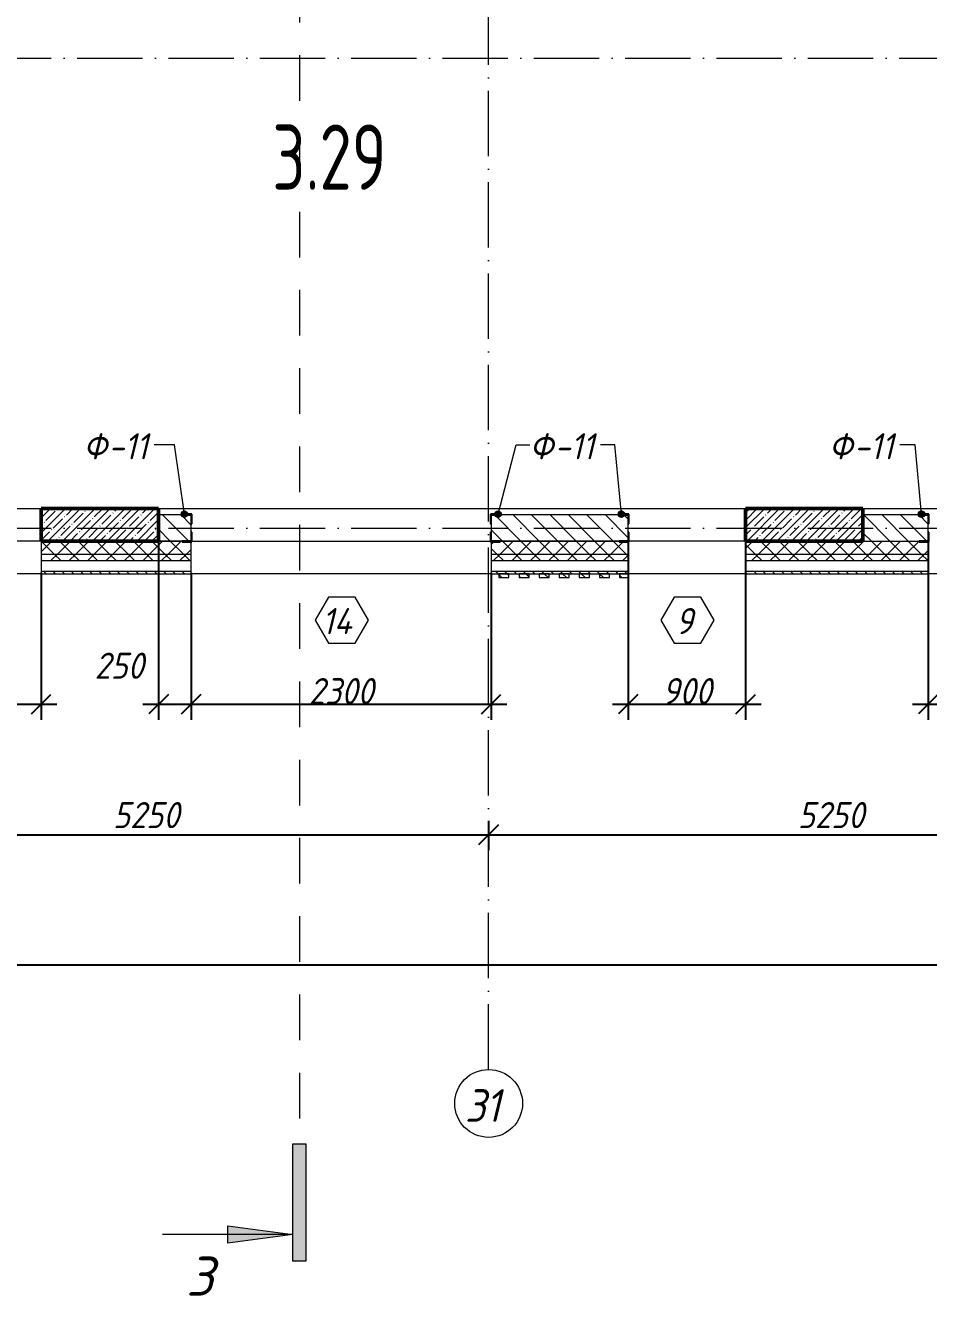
# Model space of a CAD drawing. Header units: millimetres. Extents: x -269418 to 201924, y -5890 to 98643.
# Drawn here: x 112409 to 119333, y -5883 to 3852 of the extents above; entities that cross this region are included whole.
import ezdxf

# ---------------------------------------------------------------- set-up
doc = ezdxf.new("R2010")
doc.units = ezdxf.units.MM
doc.linetypes.add('01 Штриховая _4 мм_', pattern=[600, 350, -250])
doc.linetypes.add('50_200_ШТРИХ_1Т_ш5_п1_п1_', pattern=[700, 500, -100, 0, -100])
for name, color, linetype, lineweight in [('A-ANNO-DIMS', 7, 'Continuous', 9), ('A-AREA-IDEN', 7, 'Continuous', 9), ('A-DETL', 7, 'Continuous', 9), ('A-GENM-1', 7, 'Continuous', 25), ('A-GENM-IDEN', 7, 'Continuous', 9), ('A-GLAZ-IDEN', 7, 'Continuous', 9), ('A-WALL', 7, 'Continuous', 5), ('A-WALL-1', 7, 'Continuous', 9), ('A-WALL-FNSH-1', 7, 'Continuous', 9), ('A-WALL-PATT-2', 7, 'Continuous', 5), ('G-ANNO-SYMB-1', 7, '01 Штриховая _4 мм_', 9), ('I-WALL', 7, 'Continuous', 5), ('S-COLS-1', 7, 'Continuous', 5), ('S-COLS-2', 7, 'Continuous', 50), ('Оси', 7, 'Continuous', 9), ('Оси-1', 7, '50_200_ШТРИХ_1Т_ш5_п1_п1_', 9)]:
    doc.layers.add(name, color=color, linetype=linetype, lineweight=lineweight)
doc.layers.add('A-WALL-2', color=7, linetype='Continuous', lineweight=13, true_color=0xce0000)
doc.layers.add('A-WALL-PATT-1', color=7, linetype='Continuous', lineweight=5, true_color=0xce0000)
doc.styles.add('ISOCPEUR_I', font='isocpeui.ttf', dxfattribs={"width": 0.9, "height": 250})
doc.styles.add('ISOCPEUR_I_1', font='isocpeui.ttf', dxfattribs={"height": 300})
doc.styles.add('ISOCPEUR_I_2', font='isocpeui.ttf', dxfattribs={"width": 0.9, "height": 200})
doc.styles.add('СПДС', font='ГОСТ тип А.ttf', dxfattribs={"width": 0.9})
doc.dimstyles.new('ISO-2_0_0_9К_СРЕДНИЙ_1', dxfattribs={"dimscale": 304.8, "dimtxt": 199.196235, "dimasz": 0.492126, "dimexe": 0.393701, "dimexo": 0, "dimgap": 0, "dimtad": 1, "dimdec": 0, "dimzin": 0, "dimdsep": 46, "dimtxsty": 'ISOCPEUR_I_2', "dimblk1": 'OBLIQUE', "dimblk2": 'OBLIQUE', "dimsah": 1, "dimcen": 0.09, "dimdle": 0.393701, "dimazin": 0, "dimtfac": 1, "dimtdec": 4, "dimtix": 1, "dimtmove": 1, "dimatfit": 3, "dimfxl": 1, "dimtvp": 1, "dimtolj": 1, "dimtzin": 0, "dimarcsym": 2})
doc.dimstyles.new('ISO-2_0_0_9К_СРЕДНИЙ_2', dxfattribs={"dimscale": 304.8, "dimtxt": 199.196235, "dimasz": 0.492126, "dimexe": 0.393701, "dimexo": 0, "dimgap": 0, "dimtad": 1, "dimdec": 0, "dimzin": 0, "dimdsep": 46, "dimtxsty": 'ISOCPEUR_I_2', "dimblk1": 'OBLIQUE', "dimblk2": 'OBLIQUE', "dimsah": 1, "dimcen": 0.09, "dimdle": 0.393701, "dimazin": 0, "dimtfac": 1, "dimtdec": 4, "dimtix": 1, "dimtmove": 0, "dimatfit": 3, "dimfxl": 1, "dimtvp": 1, "dimtolj": 1, "dimtzin": 0, "dimarcsym": 2})
doc.dimstyles.new('ISO-2_0_0_9К_СРЕДНИЙ_ФОН', dxfattribs={"dimscale": 304.8, "dimtxt": 199.196235, "dimasz": 0.492126, "dimexe": 0.393701, "dimexo": 0, "dimgap": 0.164042, "dimtad": 1, "dimdec": 0, "dimdsep": 46, "dimtxsty": 'ISOCPEUR_I_2', "dimblk1": 'OBLIQUE', "dimblk2": 'OBLIQUE', "dimsah": 1, "dimcen": 0.09, "dimdle": 0.393701, "dimazin": 0, "dimtfac": 1, "dimtdec": 4, "dimtix": 1, "dimtmove": 0, "dimatfit": 3, "dimfxl": 1, "dimtvp": 1, "dimtfill": 1, "dimtolj": 1, "dimtzin": 0, "dimarcsym": 2})
doc.dimstyles.new('ISO-2_0_0_9К_СРЕДНИЙ_ФОН_2', dxfattribs={"dimscale": 304.8, "dimtxt": 199.196235, "dimasz": 0.492126, "dimexe": 0.393701, "dimexo": 0, "dimgap": 0.164042, "dimtad": 1, "dimdec": 0, "dimdsep": 46, "dimtxsty": 'ISOCPEUR_I_2', "dimblk1": 'OBLIQUE', "dimblk2": 'OBLIQUE', "dimsah": 1, "dimcen": 0.09, "dimdle": 0.393701, "dimazin": 0, "dimtfac": 1, "dimtdec": 4, "dimtix": 1, "dimtmove": 2, "dimatfit": 3, "dimfxl": 1, "dimtvp": 1, "dimtfill": 1, "dimtolj": 1, "dimtzin": 0, "dimarcsym": 2})
pattern_1 = [(135, (0, 0), (-35.35534, -35.35534), [])]
pattern_2 = [(45, (0, 0), (-70.71068, 70.71068), []), (135, (0, 0), (-70.71068, -70.71068), [])]
pattern_3 = [(45, (0, 0), (-57.024626, 57.024626), []), (45, (57.025, 0), (-57.024626, 57.024626), [100.806, -20.161, 3.353, -16.808])]
pattern_4 = [(135, (0, 0), (-70.71068, -70.71068), [])]

# ---------------------------------------------------------------- blocks, each defined once
blk = doc.blocks.new('Фахверк_СКБ_Уголок - Ф-11_200х2500 h-28441216-АР1_1_Кладочный план 3 этажа')
at = {"layer": 'A-GENM-1'}
for p, q in [((200, 156), (125, 156)), ((125, 156), (125, 81)), ((131, 81), (131, 150)), ((131, 150), (200, 150)), ((200, 150), (200, 156)), ((125, 81), (131, 81)), ((131, 19), (125, 19)), ((125, 19), (125, -56)), ((131, -50), (131, 19)), ((125, -56), (200, -56)), ((200, -50), (131, -50)), ((200, -56), (200, -50))]:
    blk.add_line(p, q, dxfattribs=at)
blk = doc.blocks.new('Ось сетки - Круг_Ø6_00__ISO-2_5_0_9K_ кружки поменьше-23056867-АР1_1_Кладочный план 3 этажа')
at = {"layer": 'Оси'}
blk.add_circle((0, 0), 2.6, dxfattribs=at)
blk = doc.blocks.new('Разрез - Концевая часть разреза пр_-V129-АР1_1_Кладочный план 3 этажа')
at = {"layer": 'G-ANNO-SYMB-1'}
for points in [[(0, 0.5), (0, -0.5), (-9, -0.5), (-9, 0.5)], [(-6.292, -5.5), (-7.609, -5.5), (-6.95, -0.5)]]:
    blk.add_hatch(color=256, dxfattribs=at).paths.add_polyline_path(points, flags=0)
for p, q in [((0, 0.5), (-9, 0.5)), ((-9, 0.5), (-9, -0.5)), ((0, -0.5), (0, 0.5)), ((-9, -0.5), (0, -0.5)), ((-6.95, -0.5), (-7.609, -5.5)), ((-6.95, -0.5), (-6.95, -10.5)), ((-6.292, -5.5), (-6.95, -0.5)), ((-7.609, -5.5), (-6.292, -5.5))]:
    blk.add_line(p, q, dxfattribs=at)
blk = doc.blocks.new('_Oblique')
at = {"color": 0, "linetype": 'ByBlock', "lineweight": -2}
blk.add_line((-0.5, -0.5), (0.5, 0.5), dxfattribs=at)
blk = doc.blocks.new('DIMBLOCK39-АР1_1_Кладочный план 3 этажа')
at = {"layer": 'A-ANNO-DIMS', "color": 0, "lineweight": -2, "transparency": 16777216}
for p, q in [((110710, -2244.1), (110710, -2470.2)), ((115960, -2244.1), (115960, -2470.2)), ((110590, -2350.2), (116080, -2350.2))]:
    blk.add_line(p, q, dxfattribs=at)
at = {"layer": 'Defpoints', "color": 0, "transparency": 16777216}
for p in [(110710, -2244.1), (115960, -2244.1), (115960, -2350.2)]:
    blk.add_point(p, dxfattribs=at)
at = {"layer": 'A-ANNO-DIMS', "color": 0, "lineweight": -2, "transparency": 16777216, "xscale": 150, "yscale": 150, "zscale": 150, "rotation": 180}
blk.add_blockref('_Oblique', (110710, -2350.2), dxfattribs=at)
at = {"layer": 'A-ANNO-DIMS', "color": 0, "lineweight": -2, "transparency": 16777216, "xscale": 150, "yscale": 150, "zscale": 150}
blk.add_blockref('_Oblique', (115960, -2350.2), dxfattribs=at)
at = {"layer": 'A-ANNO-DIMS', "color": 0, "transparency": 16777216, "insert": (113335, -2200.2), "char_height": 200, "width": 606.782, "attachment_point": 5, "style": 'ISOCPEUR_I_2', "bg_fill": 3, "box_fill_scale": 1.1, "bg_fill_color": 256, "bg_fill_true_color": 13158600, "bg_fill_transparency": 0}
blk.add_mtext('\\A1;5250', dxfattribs=at)
blk = doc.blocks.new('DIMBLOCK40-АР1_1_Кладочный план 3 этажа')
at = {"layer": 'A-ANNO-DIMS', "color": 0, "lineweight": -2, "transparency": 16777216}
for p, q in [((115960, -2244.1), (115960, -2470.2)), ((121210, -2244.1), (121210, -2470.2)), ((115840, -2350.2), (121330, -2350.2))]:
    blk.add_line(p, q, dxfattribs=at)
at = {"layer": 'Defpoints', "color": 0, "transparency": 16777216}
for p in [(115960, -2244.1), (121210, -2244.1), (121210, -2350.2)]:
    blk.add_point(p, dxfattribs=at)
at = {"layer": 'A-ANNO-DIMS', "color": 0, "lineweight": -2, "transparency": 16777216, "xscale": 150, "yscale": 150, "zscale": 150, "rotation": 180}
blk.add_blockref('_Oblique', (115960, -2350.2), dxfattribs=at)
at = {"layer": 'A-ANNO-DIMS', "color": 0, "lineweight": -2, "transparency": 16777216, "xscale": 150, "yscale": 150, "zscale": 150}
blk.add_blockref('_Oblique', (121210, -2350.2), dxfattribs=at)
at = {"layer": 'A-ANNO-DIMS', "color": 0, "transparency": 16777216, "insert": (118585, -2200.2), "char_height": 200, "width": 606.782, "attachment_point": 5, "style": 'ISOCPEUR_I_2', "bg_fill": 3, "box_fill_scale": 1.1, "bg_fill_color": 256, "bg_fill_true_color": 13158600, "bg_fill_transparency": 0}
blk.add_mtext('\\A1;5250', dxfattribs=at)
blk = doc.blocks.new('DIMBLOCK42-АР1_1_Кладочный план 3 этажа')
at = {"layer": 'A-ANNO-DIMS', "color": 0, "lineweight": -2, "transparency": 16777216}
for p, q in [((110, -3243.8), (110, -3469.8)), ((125010, -3243.8), (125010, -3469.8)), ((-10, -3349.8), (60857.6, -3349.8)), ((125130, -3349.8), (61679.4, -3349.8))]:
    blk.add_line(p, q, dxfattribs=at)
at = {"layer": 'Defpoints', "color": 0, "transparency": 16777216}
for p in [(110, -3243.8), (125010, -3243.8), (125010, -3349.8)]:
    blk.add_point(p, dxfattribs=at)
at = {"layer": 'A-ANNO-DIMS', "color": 0, "lineweight": -2, "transparency": 16777216, "xscale": 150, "yscale": 150, "zscale": 150, "rotation": 180}
blk.add_blockref('_Oblique', (110, -3349.8), dxfattribs=at)
at = {"layer": 'A-ANNO-DIMS', "color": 0, "lineweight": -2, "transparency": 16777216, "xscale": 150, "yscale": 150, "zscale": 150}
blk.add_blockref('_Oblique', (125010, -3349.8), dxfattribs=at)
at = {"layer": 'A-ANNO-DIMS', "color": 0, "transparency": 16777216, "insert": (60827.2, -3038.5), "char_height": 200, "width": 882.593, "attachment_point": 1, "line_spacing_factor": 1.149209, "style": 'ISOCPEUR_I_2', "bg_fill": 3, "box_fill_scale": 1.1, "bg_fill_color": 256, "bg_fill_true_color": 13158600, "bg_fill_transparency": 0}
blk.add_mtext('\\A1;124900', dxfattribs=at)
blk = doc.blocks.new('AAR_СКБ_Марка_Окна_Перемычка и проем - Марка проема-25443838-АР1_1_Кладочный план 3 этажа')
at = {"layer": 'A-GLAZ-IDEN'}
for p, q in [((-0.968, -0.984), (-1.986, -2.747)), ((1.067, -0.984), (-0.968, -0.984)), ((2.085, -2.747), (1.067, -0.984)), ((-1.986, -2.747), (-0.968, -4.509)), ((1.067, -4.509), (2.085, -2.747)), ((-0.968, -4.509), (1.067, -4.509))]:
    blk.add_line(p, q, dxfattribs=at)
blk = doc.blocks.new('DIMBLOCK267-АР1_1_Кладочный план 3 этажа')
at = {"layer": 'A-ANNO-DIMS', "color": 0, "lineweight": -2, "transparency": 16777216}
for p, q in [((111630, -342.7), (111630, -1470)), ((112530, -342.7), (112530, -1470)), ((111510, -1350), (112650, -1350))]:
    blk.add_line(p, q, dxfattribs=at)
at = {"layer": 'Defpoints', "color": 0, "transparency": 16777216}
for p in [(111630, -342.7), (112530, -342.7), (112530, -1350)]:
    blk.add_point(p, dxfattribs=at)
at = {"layer": 'A-ANNO-DIMS', "color": 0, "lineweight": -2, "transparency": 16777216, "xscale": 150, "yscale": 150, "zscale": 150, "rotation": 180}
blk.add_blockref('_Oblique', (111630, -1350), dxfattribs=at)
at = {"layer": 'A-ANNO-DIMS', "color": 0, "lineweight": -2, "transparency": 16777216, "xscale": 150, "yscale": 150, "zscale": 150}
blk.add_blockref('_Oblique', (112530, -1350), dxfattribs=at)
at = {"layer": 'A-ANNO-DIMS', "color": 0, "transparency": 16777216, "insert": (112080, -1250), "char_height": 200, "width": 455.087, "attachment_point": 5, "style": 'ISOCPEUR_I_2'}
blk.add_mtext('\\A1;900', dxfattribs=at)
blk = doc.blocks.new('DIMBLOCK268-АР1_1_Кладочный план 3 этажа')
at = {"layer": 'A-ANNO-DIMS', "color": 0, "lineweight": -2, "transparency": 16777216}
for p, q in [((113430, -103), (113430, -1470)), ((113680, -342.7), (113680, -1470)), ((113310, -1350), (113800, -1350))]:
    blk.add_line(p, q, dxfattribs=at)
at = {"layer": 'Defpoints', "color": 0, "transparency": 16777216}
for p in [(113430, -103), (113680, -342.7), (113680, -1350)]:
    blk.add_point(p, dxfattribs=at)
at = {"layer": 'A-ANNO-DIMS', "color": 0, "lineweight": -2, "transparency": 16777216, "xscale": 150, "yscale": 150, "zscale": 150, "rotation": 180}
blk.add_blockref('_Oblique', (113430, -1350), dxfattribs=at)
at = {"layer": 'A-ANNO-DIMS', "color": 0, "lineweight": -2, "transparency": 16777216, "xscale": 150, "yscale": 150, "zscale": 150}
blk.add_blockref('_Oblique', (113680, -1350), dxfattribs=at)
at = {"layer": 'A-ANNO-DIMS', "color": 0, "transparency": 16777216, "insert": (112939.3, -955.4), "char_height": 200, "width": 455.087, "attachment_point": 1, "line_spacing_factor": 1.149209, "style": 'ISOCPEUR_I_2'}
blk.add_mtext('\\A1;250', dxfattribs=at)
blk = doc.blocks.new('DIMBLOCK269-АР1_1_Кладочный план 3 этажа')
at = {"layer": 'A-ANNO-DIMS', "color": 0, "lineweight": -2, "transparency": 16777216}
for p, q in [((113680, -342.7), (113680, -1470)), ((115980, -342.7), (115980, -1470)), ((113560, -1350), (116100, -1350))]:
    blk.add_line(p, q, dxfattribs=at)
at = {"layer": 'Defpoints', "color": 0, "transparency": 16777216}
for p in [(113680, -342.7), (115980, -342.7), (115980, -1350)]:
    blk.add_point(p, dxfattribs=at)
at = {"layer": 'A-ANNO-DIMS', "color": 0, "lineweight": -2, "transparency": 16777216, "xscale": 150, "yscale": 150, "zscale": 150, "rotation": 180}
blk.add_blockref('_Oblique', (113680, -1350), dxfattribs=at)
at = {"layer": 'A-ANNO-DIMS', "color": 0, "lineweight": -2, "transparency": 16777216, "xscale": 150, "yscale": 150, "zscale": 150}
blk.add_blockref('_Oblique', (115980, -1350), dxfattribs=at)
at = {"layer": 'A-ANNO-DIMS', "color": 0, "transparency": 16777216, "insert": (114830, -1250), "char_height": 200, "width": 606.782, "attachment_point": 5, "style": 'ISOCPEUR_I_2'}
blk.add_mtext('\\A1;2300', dxfattribs=at)
blk = doc.blocks.new('DIMBLOCK372-АР1_1_Кладочный план 3 этажа')
at = {"layer": 'A-ANNO-DIMS', "color": 0, "lineweight": -2, "transparency": 16777216}
for p, q in [((119330, -100), (119330, -1470)), ((120230, -100), (120230, -1470)), ((119210, -1350), (120350, -1350))]:
    blk.add_line(p, q, dxfattribs=at)
at = {"layer": 'Defpoints', "color": 0, "transparency": 16777216}
for p in [(119330, -100), (120230, -100), (120230, -1350)]:
    blk.add_point(p, dxfattribs=at)
at = {"layer": 'A-ANNO-DIMS', "color": 0, "lineweight": -2, "transparency": 16777216, "xscale": 150, "yscale": 150, "zscale": 150, "rotation": 180}
blk.add_blockref('_Oblique', (119330, -1350), dxfattribs=at)
at = {"layer": 'A-ANNO-DIMS', "color": 0, "lineweight": -2, "transparency": 16777216, "xscale": 150, "yscale": 150, "zscale": 150}
blk.add_blockref('_Oblique', (120230, -1350), dxfattribs=at)
at = {"layer": 'A-ANNO-DIMS', "color": 0, "transparency": 16777216, "insert": (119780, -1250), "char_height": 200, "width": 455.087, "attachment_point": 5, "style": 'ISOCPEUR_I_2'}
blk.add_mtext('\\A1;900', dxfattribs=at)
blk = doc.blocks.new('DIMBLOCK373-АР1_1_Кладочный план 3 этажа')
at = {"layer": 'A-ANNO-DIMS', "color": 0, "lineweight": -2, "transparency": 16777216}
for p, q in [((117030, -100), (117030, -1470)), ((117930, -100), (117930, -1470)), ((116910, -1350), (118050, -1350))]:
    blk.add_line(p, q, dxfattribs=at)
at = {"layer": 'Defpoints', "color": 0, "transparency": 16777216}
for p in [(117030, -100), (117930, -100), (117930, -1350)]:
    blk.add_point(p, dxfattribs=at)
at = {"layer": 'A-ANNO-DIMS', "color": 0, "lineweight": -2, "transparency": 16777216, "xscale": 150, "yscale": 150, "zscale": 150, "rotation": 180}
blk.add_blockref('_Oblique', (117030, -1350), dxfattribs=at)
at = {"layer": 'A-ANNO-DIMS', "color": 0, "lineweight": -2, "transparency": 16777216, "xscale": 150, "yscale": 150, "zscale": 150}
blk.add_blockref('_Oblique', (117930, -1350), dxfattribs=at)
at = {"layer": 'A-ANNO-DIMS', "color": 0, "transparency": 16777216, "insert": (117480, -1250), "char_height": 200, "width": 455.087, "attachment_point": 5, "style": 'ISOCPEUR_I_2'}
blk.add_mtext('\\A1;900', dxfattribs=at)

msp = doc.modelspace()

# ---------------------------------------------------------------- hatches: boundary and pattern name
at = {"layer": 'A-GENM-IDEN'}
h = msp.add_hatch(color=256, dxfattribs=at)
edge = h.paths.add_edge_path(flags=0)
edge.add_arc((113627.7, 106), 25, 0, 360)
h = msp.add_hatch(color=256, dxfattribs=at)
edge = h.paths.add_edge_path(flags=0)
edge.add_arc((116032.3, 106), 25, 0, 360)
h = msp.add_hatch(color=256, dxfattribs=at)
edge = h.paths.add_edge_path(flags=0)
edge.add_arc((116977.7, 106), 25, 0, 360)
h = msp.add_hatch(color=256, dxfattribs=at)
edge = h.paths.add_edge_path(flags=0)
edge.add_arc((119277.7, 106), 25, 0, 360)
at = {"layer": 'A-WALL-PATT-1'}
h = msp.add_hatch(dxfattribs=at)
h.set_pattern_fill('FP_1', color=256, style=0, pattern_type=2)
h.set_pattern_definition(pattern_4)
h.paths.add_polyline_path([(116723.7, -100), (117030, -100), (117030, 100), (115980, 100), (115980, -100), (116049, -100)], flags=0)
h.paths.add_polyline_path([(113611, -100), (113680, -100), (113680, 100), (113430, 100), (113430, -100)], flags=0)
h = msp.add_hatch(dxfattribs=at)
h.set_pattern_fill('FP_1', color=256, style=0, pattern_type=2)
h.set_pattern_definition(pattern_4)
h.paths.add_polyline_path([(119261, -100), (119330, -100), (119330, 100), (118830, 100), (118830, -100)], flags=0)
at = {"layer": 'A-WALL-PATT-2'}
h = msp.add_hatch(dxfattribs=at)
h.set_pattern_fill('FP_2', color=256, style=0, pattern_type=2)
h.set_pattern_definition(pattern_2)
h.paths.add_polyline_path([(112530, -200), (113680, -200), (113679.5, -106), (113611, -106), (113611, -100), (112530, -100)], flags=0)
h.paths.add_polyline_path([(125080, -200), (125080, -100), (123730, -100), (123730, -200)], flags=0)
h.paths.add_polyline_path([(117930, -200), (119330, -200), (119329.5, -106), (119261, -104.9), (119261, -100), (117930, -100)], flags=0)
h.paths.add_polyline_path([(111630, -200), (111629.5, -106), (111561, -106), (111561, -100), (110799, -100), (110799, -106), (110730, -106), (110730, -200), (111621.3, -200)], flags=0)
h.paths.add_polyline_path([(108030, -200), (108030, -100), (107130, -100), (107130, -200), (107246.7, -200)], flags=0)
h.paths.add_polyline_path([(97149, -200), (98130, -200), (98129.5, -106), (98061, -106), (98061, -100), (97149, -100), (97149, -106), (97080, -106), (97080, -200)], flags=0)
h.paths.add_polyline_path([(105180, -200), (106230, -200), (106229.5, -106), (106161, -106), (106161, -100), (105249, -100), (105249, -106), (105180, -106)], flags=0)
h.paths.add_polyline_path([(101831.3, -200), (102880, -200), (102879.5, -106), (102811, -106), (102811, -100), (100899, -100), (100899, -106), (100830, -106), (100830, -200), (101730, -200)], flags=0)
h.paths.add_polyline_path([(91000.5, -200), (91030, -200), (91030, -100), (89260, -100), (89260, -200)], flags=0)
h = msp.add_hatch(dxfattribs=at)
h.set_pattern_fill('FP_2', color=256, style=0, pattern_type=2)
h.set_pattern_definition(pattern_2)
h.paths.add_polyline_path([(115980, -200), (117030, -200), (117029.5, -106), (116961, -106), (116961, -100), (116049, -100), (116049, -106), (115980, -106)], flags=0)
h.paths.add_polyline_path([(120230, -200), (121430, -200), (121429.5, -106), (121361, -105.7), (121361, -100), (120230, -100)], flags=0)
h.paths.add_polyline_path([(94780, -200), (94779.5, -106), (94711, -106), (94711, -100), (93630, -100), (93630, -200), (94771.3, -200)], flags=0)
h = msp.add_hatch(dxfattribs=at)
h.set_pattern_fill('FP_2', color=256, style=0, pattern_type=2)
h.set_pattern_definition(pattern_2)
h.paths.add_polyline_path([(117930, -250), (119330, -250), (119330, -200), (117930, -200)], flags=0)
h.paths.add_polyline_path([(125180, -250), (125180, -200), (123730, -200), (123730, -250), (125080, -250)], flags=0)
h.paths.add_polyline_path([(111630, -250), (111630, -200), (110730, -200), (110730, -250), (111308.3, -250)], flags=0)
h.paths.add_polyline_path([(107130, -250), (108030, -250), (108030, -200), (107130, -200)], flags=0)
h.paths.add_polyline_path([(112530, -250), (113680, -250), (113680, -200), (112530, -200)], flags=0)
h.paths.add_polyline_path([(105180, -250), (106230, -250), (106230, -200), (105180, -200)], flags=0)
h.paths.add_polyline_path([(100830, -250), (102880, -250), (102880, -200), (100830, -200)], flags=0)
h.paths.add_polyline_path([(97080, -250), (98130, -250), (98130, -200), (97080, -200)], flags=0)
h.paths.add_polyline_path([(91000.5, -250), (91030, -250), (91030, -200), (89210, -200), (89210, -250)], flags=0)
h = msp.add_hatch(dxfattribs=at)
h.set_pattern_fill('FP_2', color=256, style=0, pattern_type=2)
h.set_pattern_definition(pattern_2)
h.paths.add_polyline_path([(115980, -250), (117030, -250), (117030, -200), (115980, -200)], flags=0)
h.paths.add_polyline_path([(120785.2, -250), (121430, -250), (121430, -200), (120230, -200), (120230, -250)], flags=0)
h.paths.add_polyline_path([(94780, -250), (94780, -200), (93630, -200), (93630, -250), (93708.2, -250)], flags=0)
h = msp.add_hatch(dxfattribs=at)
h.set_pattern_fill('FP_3', color=256, style=0, pattern_type=2)
h.set_pattern_definition(pattern_1)
h.paths.add_polyline_path([(125180, -350), (125310, -350), (125310, -330), (123730, -330), (123730, -350), (125080, -350)], flags=0)
h.paths.add_polyline_path([(111630, -350), (111630, -330), (110730, -330), (110730, -350), (111308.3, -350)], flags=0)
h.paths.add_polyline_path([(113680, -350), (113680, -330), (112530, -330), (112530, -350), (112662.1, -350)], flags=0)
h.paths.add_polyline_path([(117930, -350), (119330, -350), (119330, -330), (117930, -330)], flags=0)
h.paths.add_polyline_path([(102880, -350), (102880, -330), (100830, -330), (100830, -350), (101831.3, -350)], flags=0)
h.paths.add_polyline_path([(97769.8, -350), (98130, -350), (98130, -330), (97080, -330), (97080, -350)], flags=0)
h.paths.add_polyline_path([(91030, -350), (91030, -330), (89110, -330), (89110, -350), (91000.5, -350)], flags=0)
h.paths.add_polyline_path([(106230, -350), (106230, -330), (105180, -330), (105180, -350)], flags=0)
h.paths.add_polyline_path([(107130, -350), (108030, -350), (108030, -330), (107130, -330)], flags=0)
h = msp.add_hatch(dxfattribs=at)
h.set_pattern_fill('FP_3', color=256, style=0, pattern_type=2)
h.set_pattern_definition(pattern_1)
h.paths.add_polyline_path([(117030, -350), (117030, -330), (115980, -330), (115980, -350), (116723.7, -350)], flags=0)
h.paths.add_polyline_path([(120785.2, -350), (121430, -350), (121430, -330), (120230, -330), (120230, -350)], flags=0)
h.paths.add_polyline_path([(93630, -350), (94780, -350), (94780, -330), (93630, -330)], flags=0)
h = msp.add_hatch(dxfattribs=at)
h.set_pattern_fill('FP_3', color=256, style=0, pattern_type=2)
h.set_pattern_definition(pattern_1)
h.paths.add_polyline_path([(116963.4, -380), (117030.4, -380), (117030.4, -350), (116963.4, -350)], flags=0)
h.paths.add_polyline_path([(116655.4, -380), (116732.4, -380), (116732.4, -350), (116655.4, -350)], flags=0)
h.paths.add_polyline_path([(116578.4, -380), (116578.4, -350), (116501.4, -350), (116501.4, -380)], flags=0)
h.paths.add_polyline_path([(116116.4, -380), (116116.4, -350), (116039.4, -350), (116039.4, -380)], flags=0)
h.paths.add_polyline_path([(116886.4, -380), (116886.4, -350), (116809.4, -350), (116809.4, -380)], flags=0)
h.paths.add_polyline_path([(116424.4, -380), (116424.4, -350), (116347.4, -350), (116347.4, -380)], flags=0)
h.paths.add_polyline_path([(116193.4, -380), (116270.4, -380), (116270.4, -350), (116193.4, -350)], flags=0)
at = {"layer": 'S-COLS-1'}
h = msp.add_hatch(dxfattribs=at)
h.set_pattern_fill('FP_4', color=256, style=0, pattern_type=2)
h.set_pattern_definition(pattern_3)
h.paths.add_polyline_path([(112530, -100), (113430, -100), (113430, 150), (112530, 150)], flags=0)
h = msp.add_hatch(dxfattribs=at)
h.set_pattern_fill('FP_4', color=256, style=0, pattern_type=2)
h.set_pattern_definition(pattern_3)
h.paths.add_polyline_path([(117930, -100), (118830, -100), (118830, 150), (117930, 150)], flags=0)

# ---------------------------------------------------------------- linework, layer by layer
at = {"layer": 'A-DETL'}
for p, q in [((112530, -250), (113680, -250)), ((115980, -250), (117030, -250)), ((117930, -250), (119330, -250))]:
    msp.add_line(p, q, dxfattribs=at)
at = {"layer": 'A-GENM-IDEN'}
for p, q in [((113551.7, 638.7), (113396.5, 638.7)), ((113627.7, 106), (113551.7, 638.7)), ((116032.3, 106), (116172.5, 638.7)), ((116172.5, 638.7), (116275.3, 638.7)), ((116927.2, 638.7), (116817.5, 638.7)), ((116977.7, 106), (116927.2, 638.7)), ((119230.1, 638.7), (119112.1, 638.7)), ((119277.7, 106), (119230.1, 638.7))]:
    msp.add_line(p, q, dxfattribs=at)
for centre in [(113627.7, 106), (116032.3, 106), (116977.7, 106), (119277.7, 106)]:
    msp.add_circle(centre, 25, dxfattribs=at)
at = {"layer": 'A-WALL'}
for p, q in [((112530, -200), (113680, -200)), ((115980, -200), (117030, -200)), ((117930, -200), (119330, -200)), ((112530, -330), (113680, -330)), ((115980, -330), (117030, -330)), ((117930, -330), (119330, -330))]:
    msp.add_line(p, q, dxfattribs=at)
at = {"layer": 'A-WALL-1'}
for p, q in [((113611, -100), (111636, -100)), ((112530, -100), (112530, -330)), ((113680, -330), (113680, -106)), ((113686, -100), (115974, -100)), ((115980, -106), (115980, -330)), ((116961, -100), (116049, -100)), ((117030, -330), (117030, -106)), ((118830, -100), (117036, -100)), ((117930, -100), (117930, -330)), ((119330, -330), (119330, -106)), ((112530, -350), (111630, -350)), ((115980, -350), (113680, -350)), ((117930, -350), (117030.4, -350)), ((120230, -350), (119330, -350))]:
    msp.add_line(p, q, dxfattribs=at)
at = {"layer": 'A-WALL-2'}
for p, q in [((113611, 100), (113430, 100)), ((113430, 100), (113430, -100)), ((116961, 100), (116049, 100)), ((119261, 100), (118830, 100)), ((118830, 100), (118830, -100)), ((113680, -31), (113680, 31)), ((115980, 31), (115980, -31)), ((117030, -31), (117030, 31)), ((119330, -31), (119330, 31)), ((113430, -100), (113611, -100)), ((116049, -100), (116961, -100)), ((118830, -100), (119261, -100))]:
    msp.add_line(p, q, dxfattribs=at)
at = {"layer": 'A-WALL-FNSH-1'}
for p, q in [((112530, -330), (112530, -350)), ((112530, -350), (113680, -350)), ((113680, -350), (113680, -330)), ((115980, -330), (115980, -350)), ((115980, -350), (117030, -350)), ((116116.4, -350), (116039.4, -350)), ((116039.4, -350), (116039.4, -380)), ((116039.4, -380), (116116.4, -380)), ((116116.4, -380), (116116.4, -350)), ((116270.4, -350), (116193.4, -350)), ((116193.4, -350), (116193.4, -380)), ((116193.4, -380), (116270.4, -380)), ((116270.4, -380), (116270.4, -350)), ((116424.4, -350), (116347.4, -350)), ((116347.4, -350), (116347.4, -380)), ((116347.4, -380), (116424.4, -380)), ((116424.4, -380), (116424.4, -350)), ((116578.4, -350), (116501.4, -350)), ((116501.4, -350), (116501.4, -380)), ((116501.4, -380), (116578.4, -380)), ((116578.4, -380), (116578.4, -350)), ((116732.4, -350), (116655.4, -350)), ((116655.4, -350), (116655.4, -380)), ((116655.4, -380), (116732.4, -380)), ((116732.4, -380), (116732.4, -350)), ((116886.4, -350), (116809.4, -350)), ((116809.4, -350), (116809.4, -380)), ((116809.4, -380), (116886.4, -380)), ((116886.4, -380), (116886.4, -350)), ((117030.4, -350), (116963.4, -350)), ((116963.4, -350), (116963.4, -380)), ((116963.4, -380), (117030.4, -380)), ((117030, -350), (117030, -330)), ((117030.4, -380), (117030.4, -350)), ((117930, -330), (117930, -350)), ((117930, -350), (119330, -350)), ((119330, -350), (119330, -330))]:
    msp.add_line(p, q, dxfattribs=at)
at = {"layer": 'G-ANNO-SYMB-1'}
msp.add_line((114510, 19224.5), (114510, -4719), dxfattribs=at)
at = {"layer": 'I-WALL'}
for p, q in [((109750, 150), (112530, 150)), ((113430, 150), (117930, 150)), ((118830, 150), (120230, 150))]:
    msp.add_line(p, q, dxfattribs=at)
at = {"layer": 'S-COLS-2'}
for p, q in [((113430, 150), (112530, 150)), ((112530, 150), (112530, -100)), ((113430, -100), (113430, 150)), ((118830, 150), (117930, 150)), ((117930, 150), (117930, -100)), ((118830, -100), (118830, 150)), ((112530, -100), (113430, -100)), ((117930, -100), (118830, -100))]:
    msp.add_line(p, q, dxfattribs=at)
at = {"layer": 'Оси-1'}
for p, q in [((115960, -4150), (115960, 28636.9)), ((-6210, 3600), (125951.6, 3600)), ((-6210, 0), (125951.6, 0))]:
    msp.add_line(p, q, dxfattribs=at)

# ---------------------------------------------------------------- block references
at = {"layer": 'A-GENM-1', "rotation": 180}
for p in [(113811, 50), (117161, 50), (119461, 50)]:
    msp.add_blockref('Фахверк_СКБ_Уголок - Ф-11_200х2500 h-28441216-АР1_1_Кладочный план 3 этажа', p, dxfattribs=at)
at = {"layer": 'A-GENM-1'}
msp.add_blockref('Фахверк_СКБ_Уголок - Ф-11_200х2500 h-28441216-АР1_1_Кладочный план 3 этажа', (115849, -50), dxfattribs=at)
at = {"layer": 'A-GLAZ-IDEN', "xscale": 99.99999999999993, "yscale": 99.99999999999993, "zscale": 99.99999999999993}
for p in [(114830, -430.7), (117480, -430.7)]:
    msp.add_blockref('AAR_СКБ_Марка_Окна_Перемычка и проем - Марка проема-25443838-АР1_1_Кладочный план 3 этажа', p, dxfattribs=at)
at = {"layer": 'G-ANNO-SYMB-1', "extrusion": (0, 0, -1), "xscale": 99.99999999999993, "yscale": 99.99999999999993, "zscale": 99.99999999999993, "rotation": 90.00000000000053}
msp.add_blockref('Разрез - Концевая часть разреза пр_-V129-АР1_1_Кладочный план 3 этажа', (-114510, -4719), dxfattribs=at)
at = {"layer": 'Оси', "xscale": 99.99999999999993, "yscale": 99.99999999999993, "zscale": 99.99999999999993}
msp.add_blockref('Ось сетки - Круг_Ø6_00__ISO-2_5_0_9K_ кружки поменьше-23056867-АР1_1_Кладочный план 3 этажа', (115960, -4410), dxfattribs=at)

# ---------------------------------------------------------------- texts
at = {"layer": 'A-AREA-IDEN', "insert": (114301.4, 3092.7), "char_height": 500, "width": 1327.594, "attachment_point": 1, "style": 'СПДС'}
msp.add_mtext('3.29', dxfattribs=at)
at = {"layer": 'A-GENM-IDEN', "char_height": 200, "attachment_point": 1, "style": 'ISOCPEUR_I_2'}
for s, insert, width in [('\\fISOCPEUR|b0|i1|c204|p34|;\\W.9;Ф', (112854.2, 726.4), 230.886), ('-11', (113044.7, 726.4), 389.62), ('\\fISOCPEUR|b0|i1|c204|p34|;\\W.9;Ф', (116275.3, 726.4), 230.886), ('\\fISOCPEUR|b0|i1|c204|p34|;\\W.9;Ф', (116275.3, 726.4), 230.886), ('-11', (116465.8, 726.4), 389.62), ('-11', (116465.8, 726.4), 389.62), ('\\fISOCPEUR|b0|i1|c204|p34|;\\W.9;Ф', (118569.8, 726.4), 230.886), ('-11', (118760.3, 726.4), 389.62)]:
    msp.add_mtext(s, dxfattribs=dict(at, insert=insert, width=width))
at = {"layer": 'A-GLAZ-IDEN', "char_height": 200, "attachment_point": 1, "style": 'ISOCPEUR_I_2'}
for s, insert, width in [('14', (114684, -613.4), 303.038), ('\\fISOCPEUR|b0|i1|c204|p34|;\\W.9;9', (117393.8, -613.4), 158.734)]:
    msp.add_mtext(s, dxfattribs=dict(at, insert=insert, width=width))
at = {"layer": 'G-ANNO-SYMB-1', "insert": (113640.9, -5583.8), "char_height": 300, "width": 256.54, "attachment_point": 1, "style": 'ISOCPEUR_I_1'}
msp.add_mtext('\\fISOCPEUR|b0|i1|c204|p34|;3', dxfattribs=at)
at = {"layer": 'Оси', "insert": (115778.9, -4301.2), "char_height": 250, "width": 346.329, "attachment_point": 1, "style": 'ISOCPEUR_I'}
msp.add_mtext('31', dxfattribs=at)

# ---------------------------------------------------------------- dimensions: what is measured, and where the dimension line sits
at = {"layer": 'A-ANNO-DIMS'}
dim = msp.add_linear_dim(base=(113680, -1350), p1=(113430, -103), p2=(113680, -342.7), dimstyle='ISO-2_0_0_9К_СРЕДНИЙ_1', override={"dimpost": '<>', "dimfxl": 346.286822}, dxfattribs=at)
dim.commit()
dim.dimension.update_dxf_attribs({"geometry": 'DIMBLOCK268-АР1_1_Кладочный план 3 этажа', "text_midpoint": (113166.9, -1222), "dimtype": 160})
for base, p1, p2, override, picture, middle in [((117930, -1350), (117030, -100), (117930, -100), {"dimpost": '<>', "dimfxl": 900.000048}, 'DIMBLOCK373-АР1_1_Кладочный план 3 этажа', (117480, -1250)), ((120230, -1350), (119330, -100), (120230, -100), {"dimpost": '<>', "dimfxl": 900.00003}, 'DIMBLOCK372-АР1_1_Кладочный план 3 этажа', (119780, -1250)), ((112530, -1350), (111630, -342.7), (112530, -342.7), {"dimpost": '<>', "dimfxl": 900}, 'DIMBLOCK267-АР1_1_Кладочный план 3 этажа', (112080, -1250)), ((115980, -1350), (113680, -342.7), (115980, -342.7), {"dimpost": '<>', "dimfxl": 2300}, 'DIMBLOCK269-АР1_1_Кладочный план 3 этажа', (114830, -1250))]:
    dim = msp.add_linear_dim(base=base, p1=p1, p2=p2, dimstyle='ISO-2_0_0_9К_СРЕДНИЙ_2', override=override, dxfattribs=at)
    dim.commit()
    dim.dimension.update_dxf_attribs({"geometry": picture, "text_midpoint": middle})

# ---------------------------------------------------------------- next in the draw order: dimensions: what is measured, and where the dimension line sits
dim = msp.add_linear_dim(base=(115960, -2350.2), p1=(110710, -2244.1), p2=(115960, -2244.1), dimstyle='ISO-2_0_0_9К_СРЕДНИЙ_ФОН', override={"dimpost": '<>', "dimfxl": 5250}, dxfattribs=at)
dim.commit()
dim.dimension.update_dxf_attribs({"geometry": 'DIMBLOCK39-АР1_1_Кладочный план 3 этажа', "text_midpoint": (113335, -2200.2)})
dim = msp.add_linear_dim(base=(125010, -3349.8), p1=(110, -3243.8), p2=(125010, -3243.8), dimstyle='ISO-2_0_0_9К_СРЕДНИЙ_ФОН_2', override={"dimpost": '<>', "dimfxl": 124899.999966}, dxfattribs=at)
dim.commit()
dim.dimension.update_dxf_attribs({"geometry": 'DIMBLOCK42-АР1_1_Кладочный план 3 этажа', "text_midpoint": (61268.5, -3171.9), "dimtype": 160})

# ---------------------------------------------------------------- next in the draw order: dimensions: what is measured, and where the dimension line sits
dim = msp.add_linear_dim(base=(121210, -2350.2), p1=(115960, -2244.1), p2=(121210, -2244.1), dimstyle='ISO-2_0_0_9К_СРЕДНИЙ_ФОН', override={"dimpost": '<>', "dimfxl": 5250}, dxfattribs=at)
dim.commit()
dim.dimension.update_dxf_attribs({"geometry": 'DIMBLOCK40-АР1_1_Кладочный план 3 этажа', "text_midpoint": (118585, -2200.2)})

doc.saveas('drawing.dxf')
